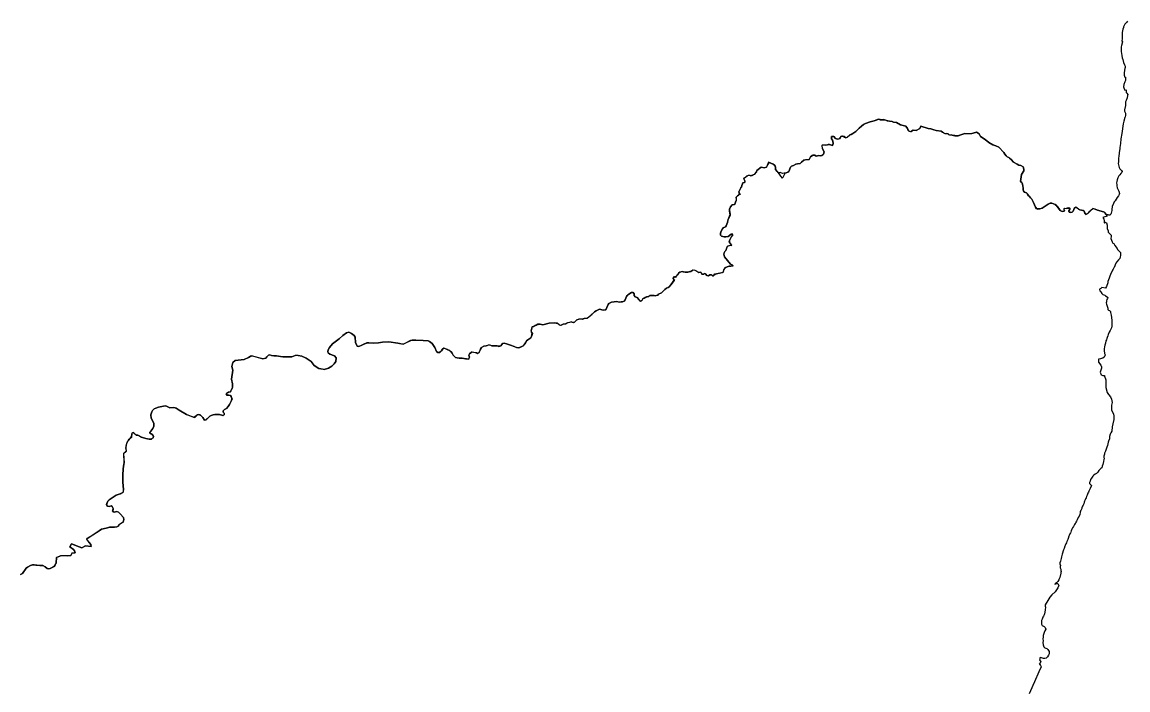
# Model space of a CAD drawing. Extents: x -74 to -34.8, y -33.8 to 5.3.
# Drawn here: x -36.813 to -34.794, y -8.418 to -7.198 of the extents above; entities that cross this region are included whole.
import ezdxf

# ---------------------------------------------------------------- set-up
doc = ezdxf.new("R2010")
doc.units = 0
doc.header["$LTSCALE"] = 2
doc.layers.add('UFEBRASIL', color=7, linetype='Continuous')

msp = doc.modelspace()

# ---------------------------------------------------------------- linework, layer by layer
at = {"layer": 'UFEBRASIL'}
for points in [[(-34.7948, -7.1958), (-34.796, -7.1976), (-34.7977, -7.1994), (-34.7993, -7.2016), (-34.8018, -7.2064), (-34.8021, -7.2072), (-34.803, -7.2106), (-34.8037, -7.2135), (-34.8041, -7.2166), (-34.8044, -7.2281), (-34.8047, -7.2318), (-34.8039, -7.2338), (-34.8056, -7.2401), (-34.8062, -7.243), (-34.8061, -7.2461), (-34.8063, -7.2487), (-34.8059, -7.2514), (-34.8055, -7.2548), (-34.8048, -7.2587), (-34.8044, -7.2627), (-34.8034, -7.2658), (-34.802, -7.2711), (-34.8003, -7.2758), (-34.799, -7.278), (-34.7991, -7.281), (-34.7993, -7.2818), (-34.8, -7.2857), (-34.8008, -7.2905), (-34.8009, -7.2913), (-34.8008, -7.2946), (-34.7994, -7.2983), (-34.7984, -7.2983), (-34.798, -7.3025), (-34.7983, -7.3041), (-34.7997, -7.3064), (-34.8015, -7.3118), (-34.8018, -7.3158), (-34.8009, -7.3195), (-34.7998, -7.322), (-34.7976, -7.3214), (-34.797, -7.322), (-34.7972, -7.3261), (-34.7957, -7.3277), (-34.7939, -7.3296), (-34.7946, -7.3314), (-34.7955, -7.3359), (-34.7971, -7.3409), (-34.7982, -7.3435), (-34.7985, -7.3502), (-34.8, -7.3577), (-34.8001, -7.36), (-34.7983, -7.364), (-34.7981, -7.3683), (-34.7992, -7.3707), (-34.7997, -7.3718), (-34.8014, -7.3787), (-34.8023, -7.3835), (-34.8048, -7.4009), (-34.8067, -7.4109), (-34.8073, -7.4195), (-34.8079, -7.4229), (-34.8084, -7.4265), (-34.8087, -7.4286), (-34.8095, -7.433), (-34.81, -7.4361), (-34.8101, -7.4383), (-34.8104, -7.4414), (-34.811, -7.4476), (-34.8113, -7.4531), (-34.8114, -7.4557), (-34.8111, -7.4581), (-34.8106, -7.4606), (-34.8097, -7.4633), (-34.8086, -7.4654), (-34.8076, -7.4668), (-34.8058, -7.4688), (-34.8042, -7.4707), (-34.8049, -7.4724), (-34.807, -7.4745), (-34.8086, -7.4764), (-34.8104, -7.4787), (-34.8117, -7.4808), (-34.8123, -7.4819), (-34.8138, -7.4859), (-34.8143, -7.4886), (-34.8145, -7.4914), (-34.8144, -7.4947), (-34.8141, -7.4965), (-34.8132, -7.5001), (-34.8123, -7.5028), (-34.8111, -7.5054), (-34.8107, -7.5063), (-34.8093, -7.5105), (-34.8097, -7.5125), (-34.8112, -7.5151), (-34.8132, -7.5179), (-34.8155, -7.5213), (-34.8174, -7.5241), (-34.8188, -7.5262), (-34.8203, -7.5292), (-34.8224, -7.5348), (-34.8233, -7.5399), (-34.8234, -7.542), (-34.8239, -7.5445), (-34.8246, -7.5467), (-34.8253, -7.5485), (-34.827, -7.5503), (-34.8287, -7.5501), (-34.83, -7.5498), (-34.8339, -7.5486), (-34.8341, -7.5483), (-34.8359, -7.5457), (-34.8386, -7.5443), (-34.8493, -7.5415), (-34.8538, -7.5396), (-34.858, -7.538), (-34.866, -7.546), (-34.8674, -7.548), (-34.8718, -7.5487), (-34.8736, -7.5432), (-34.8757, -7.5419), (-34.8815, -7.5407), (-34.8842, -7.5395), (-34.8887, -7.5359), (-34.8914, -7.5372), (-34.8941, -7.5433), (-34.8955, -7.5451), (-34.898, -7.5453), (-34.902, -7.5436), (-34.9019, -7.5423), (-34.8995, -7.5387), (-34.9015, -7.5371), (-34.9046, -7.5378), (-34.9066, -7.538), (-34.9109, -7.5386), (-34.9108, -7.5395), (-34.9099, -7.5426), (-34.9111, -7.5435), (-34.914, -7.5438), (-34.9173, -7.5418), (-34.9244, -7.5326), (-34.9269, -7.531), (-34.9327, -7.5285), (-34.9357, -7.5286), (-34.9395, -7.53), (-34.9506, -7.5376), (-34.9547, -7.539), (-34.9608, -7.5388), (-34.9628, -7.5356), (-34.966, -7.5273), (-34.9694, -7.5211), (-34.972, -7.5185), (-34.9735, -7.516), (-34.9767, -7.512), (-34.9791, -7.5097), (-34.9842, -7.5079), (-34.9853, -7.5039), (-34.9851, -7.5), (-34.9862, -7.4934), (-34.9875, -7.4909), (-34.9902, -7.4889), (-34.9883, -7.4762), (-34.9842, -7.4693), (-34.9838, -7.4668), (-34.9854, -7.462), (-34.9891, -7.4598), (-34.9928, -7.4588), (-34.9961, -7.4573), (-35.0027, -7.4535), (-35.0068, -7.4486), (-35.0098, -7.4462), (-35.0116, -7.4452), (-35.0146, -7.4435), (-35.0161, -7.4419), (-35.0184, -7.4391), (-35.0203, -7.4359), (-35.0296, -7.4258), (-35.0348, -7.4234), (-35.0405, -7.4218), (-35.0481, -7.4178), (-35.0545, -7.4123), (-35.063, -7.4067), (-35.0655, -7.402), (-35.0705, -7.3988), (-35.0764, -7.4007), (-35.079, -7.4012), (-35.0839, -7.4015), (-35.0916, -7.4014), (-35.1026, -7.4048), (-35.1058, -7.4054), (-35.108, -7.4055), (-35.1102, -7.405), (-35.1121, -7.4047), (-35.1149, -7.404), (-35.1163, -7.4037), (-35.1196, -7.404), (-35.1223, -7.402), (-35.1252, -7.4011), (-35.1276, -7.4017), (-35.1298, -7.4004), (-35.1327, -7.3987), (-35.1349, -7.3968), (-35.1442, -7.3959), (-35.1484, -7.3945), (-35.1538, -7.3925), (-35.1585, -7.392), (-35.1721, -7.388), (-35.1739, -7.3922), (-35.1808, -7.3959), (-35.1859, -7.395), (-35.1862, -7.395), (-35.1907, -7.3979), (-35.1952, -7.3956), (-35.1964, -7.392), (-35.1996, -7.3877), (-35.2093, -7.3855), (-35.2167, -7.3809), (-35.222, -7.3802), (-35.2246, -7.3793), (-35.2293, -7.3784), (-35.2347, -7.3774), (-35.2386, -7.3761), (-35.2402, -7.3754), (-35.2422, -7.3761), (-35.2465, -7.3755), (-35.2491, -7.3749), (-35.2573, -7.3782), (-35.2644, -7.3799), (-35.2729, -7.3831), (-35.2766, -7.3849), (-35.2802, -7.3877), (-35.2847, -7.3913), (-35.2908, -7.3976), (-35.2959, -7.4014), (-35.2991, -7.4032), (-35.3019, -7.4038), (-35.307, -7.4083), (-35.309, -7.409), (-35.3122, -7.4067), (-35.3151, -7.4057), (-35.3162, -7.4057), (-35.3178, -7.4069), (-35.321, -7.4109), (-35.3241, -7.4113), (-35.3275, -7.4101), (-35.3308, -7.4066), (-35.335, -7.4068), (-35.335, -7.4109), (-35.333, -7.4133), (-35.3329, -7.4153), (-35.3319, -7.4191), (-35.3335, -7.4228), (-35.3386, -7.4213), (-35.341, -7.4214), (-35.3438, -7.4225), (-35.3482, -7.4223), (-35.3524, -7.4224), (-35.3526, -7.4242), (-35.3515, -7.4291), (-35.3486, -7.4349), (-35.3497, -7.4388), (-35.3511, -7.4403), (-35.353, -7.4413), (-35.3554, -7.4417), (-35.3582, -7.4415), (-35.3629, -7.4428), (-35.3657, -7.4409), (-35.369, -7.4408), (-35.3705, -7.4416), (-35.3733, -7.4436), (-35.376, -7.4489), (-35.3826, -7.4491), (-35.3855, -7.4496), (-35.39, -7.4532), (-35.3922, -7.456), (-35.3972, -7.4564), (-35.4, -7.4574), (-35.4042, -7.4598), (-35.4082, -7.4611), (-35.4098, -7.4628), (-35.4129, -7.4706), (-35.4157, -7.4722), (-35.421, -7.4735), (-35.4216, -7.4735), (-35.4247, -7.4744), (-35.4289, -7.4726), (-35.4298, -7.4731), (-35.4326, -7.4723), (-35.4344, -7.4708), (-35.4376, -7.4668), (-35.4371, -7.4626), (-35.4377, -7.4606), (-35.439, -7.459), (-35.4416, -7.457), (-35.4504, -7.4534), (-35.4538, -7.4626), (-35.4582, -7.4641), (-35.4635, -7.4624), (-35.4712, -7.4686), (-35.4721, -7.4714), (-35.4761, -7.4762), (-35.4809, -7.4781), (-35.4828, -7.4787), (-35.486, -7.4772), (-35.4869, -7.478), (-35.4904, -7.4793), (-35.492, -7.481), (-35.4949, -7.4839), (-35.4948, -7.4852), (-35.4932, -7.4875), (-35.4937, -7.4908), (-35.4969, -7.4912), (-35.4977, -7.4932), (-35.4988, -7.4962), (-35.4993, -7.4989), (-35.5005, -7.5004), (-35.5025, -7.5039), (-35.504, -7.508), (-35.5019, -7.5125), (-35.5048, -7.514), (-35.507, -7.5152), (-35.5092, -7.5175), (-35.509, -7.5234), (-35.5108, -7.5283), (-35.5124, -7.5315), (-35.5167, -7.5312), (-35.5197, -7.5354), (-35.5212, -7.5391), (-35.5214, -7.5412), (-35.5199, -7.5493), (-35.5199, -7.5504), (-35.5244, -7.5593), (-35.5253, -7.5638), (-35.5272, -7.57), (-35.5287, -7.5718), (-35.5329, -7.5736), (-35.5344, -7.5754), (-35.5373, -7.5807), (-35.5379, -7.5842), (-35.5378, -7.5866), (-35.5359, -7.5886), (-35.531, -7.59), (-35.5279, -7.5902), (-35.5239, -7.5891), (-35.5181, -7.5849), (-35.5152, -7.586), (-35.518, -7.5899), (-35.5212, -7.5964), (-35.5215, -7.6005), (-35.5176, -7.6052), (-35.5181, -7.6064), (-35.5214, -7.606), (-35.5258, -7.6076), (-35.5283, -7.6147), (-35.5299, -7.6166), (-35.5312, -7.6193), (-35.5317, -7.6217), (-35.5304, -7.6262), (-35.5196, -7.64), (-35.5151, -7.6422), (-35.5156, -7.6441), (-35.5198, -7.6434), (-35.5221, -7.6435), (-35.5259, -7.6446), (-35.5297, -7.6465), (-35.5315, -7.6495), (-35.5328, -7.6548), (-35.5346, -7.6555), (-35.5477, -7.6585), (-35.5503, -7.6612), (-35.5523, -7.6613), (-35.5551, -7.6593), (-35.5575, -7.6596), (-35.5596, -7.6613), (-35.5627, -7.6604), (-35.5649, -7.6578), (-35.5665, -7.6571), (-35.5687, -7.6581), (-35.5719, -7.658), (-35.5725, -7.6572), (-35.5734, -7.6547), (-35.5772, -7.6549), (-35.5842, -7.6512), (-35.5885, -7.6507), (-35.5907, -7.6524), (-35.5935, -7.6536), (-35.5975, -7.6543), (-35.6024, -7.6544), (-35.6079, -7.6534), (-35.6097, -7.6538), (-35.6119, -7.6545), (-35.6146, -7.6563), (-35.616, -7.6594), (-35.6195, -7.6625), (-35.6196, -7.664), (-35.6224, -7.6635), (-35.624, -7.6671), (-35.622, -7.6686), (-35.6221, -7.6695), (-35.6261, -7.6746), (-35.6315, -7.6812), (-35.6335, -7.6827), (-35.6364, -7.6839), (-35.6394, -7.6863), (-35.6453, -7.6924), (-35.6511, -7.6946), (-35.6522, -7.6964), (-35.6568, -7.6977), (-35.659, -7.6972), (-35.6623, -7.6971), (-35.6642, -7.6974), (-35.6663, -7.6972), (-35.6682, -7.6984), (-35.6705, -7.6994), (-35.673, -7.6998), (-35.6751, -7.7007), (-35.6771, -7.7018), (-35.6805, -7.7041), (-35.6812, -7.7062), (-35.6819, -7.7069), (-35.6841, -7.7078), (-35.6865, -7.7049), (-35.6899, -7.7007), (-35.6937, -7.6998), (-35.6954, -7.697), (-35.6954, -7.694), (-35.6972, -7.6919), (-35.7001, -7.6919), (-35.7068, -7.6958), (-35.7082, -7.6973), (-35.7094, -7.699), (-35.7116, -7.7052), (-35.7136, -7.7074), (-35.7169, -7.7086), (-35.7192, -7.7087), (-35.7214, -7.7095), (-35.7282, -7.708), (-35.7322, -7.7085), (-35.7365, -7.7096), (-35.7414, -7.7119), (-35.7431, -7.7138), (-35.7473, -7.7232), (-35.7482, -7.7233), (-35.7518, -7.7237), (-35.759, -7.7224), (-35.7649, -7.7249), (-35.7676, -7.7267), (-35.7744, -7.7329), (-35.7753, -7.7342), (-35.7806, -7.7384), (-35.7866, -7.739), (-35.791, -7.7404), (-35.7919, -7.7404), (-35.7964, -7.7405), (-35.7975, -7.7408), (-35.8003, -7.7418), (-35.8042, -7.7457), (-35.8069, -7.7467), (-35.8081, -7.7467), (-35.8106, -7.7453), (-35.8137, -7.7464), (-35.8173, -7.7469), (-35.8205, -7.7489), (-35.8253, -7.7496), (-35.8298, -7.7517), (-35.8324, -7.7507), (-35.8358, -7.7476), (-35.8417, -7.747), (-35.8507, -7.7475), (-35.8623, -7.751), (-35.8672, -7.7498), (-35.8711, -7.7494), (-35.8721, -7.7495), (-35.8762, -7.7519), (-35.8781, -7.7529), (-35.8798, -7.7542), (-35.8818, -7.7544), (-35.882, -7.7564), (-35.8834, -7.7618), (-35.8831, -7.7641), (-35.881, -7.7663), (-35.8829, -7.772), (-35.8838, -7.7748), (-35.8895, -7.7779), (-35.8917, -7.78), (-35.8955, -7.7852), (-35.8982, -7.7889), (-35.906, -7.7925), (-35.9094, -7.7925), (-35.9148, -7.7901), (-35.9215, -7.788), (-35.9266, -7.7859), (-35.9285, -7.7852), (-35.9329, -7.7844), (-35.9356, -7.7851), (-35.9372, -7.7865), (-35.9387, -7.7889), (-35.9434, -7.79), (-35.9454, -7.7893), (-35.9528, -7.7892), (-35.955, -7.7894), (-35.9606, -7.7876), (-35.9614, -7.788), (-35.9658, -7.7891), (-35.97, -7.7895), (-35.974, -7.792), (-35.9759, -7.7952), (-35.9793, -7.802), (-35.9814, -7.8032), (-35.9832, -7.8022), (-35.9927, -7.8005), (-35.9962, -7.8039), (-35.9971, -7.806), (-35.9962, -7.8099), (-35.9982, -7.8138), (-36.0092, -7.8118), (-36.015, -7.8118), (-36.0187, -7.8113), (-36.0216, -7.8102), (-36.0259, -7.8062), (-36.0276, -7.8025), (-36.0301, -7.7995), (-36.0354, -7.7962), (-36.0362, -7.796), (-36.0432, -7.7937), (-36.0454, -7.7951), (-36.0473, -7.7984), (-36.0509, -7.8012), (-36.0539, -7.8014), (-36.0562, -7.7992), (-36.0594, -7.7923), (-36.0641, -7.7851), (-36.069, -7.781), (-36.0718, -7.7802), (-36.0809, -7.7791), (-36.0943, -7.7785), (-36.1007, -7.7787), (-36.1041, -7.7796), (-36.1151, -7.7852), (-36.1185, -7.7858), (-36.1268, -7.7842), (-36.1434, -7.7816), (-36.1551, -7.7825), (-36.1624, -7.7837), (-36.1722, -7.7841), (-36.1799, -7.7837), (-36.1835, -7.7839), (-36.1891, -7.786), (-36.1925, -7.7881), (-36.1979, -7.7904), (-36.201, -7.7899), (-36.2043, -7.783), (-36.2047, -7.7736), (-36.2065, -7.7704), (-36.2113, -7.7668), (-36.2166, -7.7641), (-36.2205, -7.7656), (-36.2272, -7.77), (-36.2339, -7.7764), (-36.2463, -7.7853), (-36.252, -7.7921), (-36.2542, -7.7964), (-36.2547, -7.7997), (-36.2543, -7.8017), (-36.2512, -7.8046), (-36.2423, -7.8073), (-36.2395, -7.8112), (-36.24, -7.8177), (-36.2434, -7.8222), (-36.2475, -7.8261), (-36.2533, -7.83), (-36.2553, -7.8305), (-36.2613, -7.8321), (-36.2678, -7.8311), (-36.2711, -7.8306), (-36.2794, -7.8251), (-36.2852, -7.8179), (-36.2944, -7.8119), (-36.302, -7.8083), (-36.3091, -7.8067), (-36.3142, -7.8067), (-36.3207, -7.8092), (-36.3303, -7.8095), (-36.3369, -7.8094), (-36.3409, -7.8088), (-36.3485, -7.8075), (-36.3531, -7.8076), (-36.3575, -7.8069), (-36.3607, -7.8057), (-36.3632, -7.8061), (-36.3664, -7.8091), (-36.3682, -7.8116), (-36.3735, -7.8126), (-36.3945, -7.8076), (-36.3964, -7.8087), (-36.3994, -7.8104), (-36.4074, -7.8141), (-36.424, -7.8158), (-36.428, -7.8196), (-36.43, -7.8271), (-36.4283, -7.8334), (-36.4309, -7.8498), (-36.4289, -7.8585), (-36.4287, -7.8644), (-36.4301, -7.8675), (-36.4308, -7.8685), (-36.4327, -7.8731), (-36.436, -7.8741), (-36.4399, -7.8762), (-36.4395, -7.8791), (-36.4353, -7.8793), (-36.4327, -7.88), (-36.4311, -7.8817), (-36.4297, -7.8866), (-36.4304, -7.889), (-36.4344, -7.8963), (-36.4369, -7.9003), (-36.4397, -7.9034), (-36.4435, -7.9056), (-36.4458, -7.9082), (-36.4456, -7.9106), (-36.444, -7.9122), (-36.4441, -7.9153), (-36.4463, -7.9164), (-36.4527, -7.9149), (-36.4613, -7.9147), (-36.4641, -7.9154), (-36.4677, -7.9165), (-36.4704, -7.9178), (-36.4781, -7.9248), (-36.4801, -7.9248), (-36.4829, -7.9203), (-36.4881, -7.9154), (-36.4901, -7.9148), (-36.4925, -7.9152), (-36.4994, -7.9203), (-36.5129, -7.9149), (-36.5262, -7.9068), (-36.5315, -7.9028), (-36.5336, -7.9022), (-36.5365, -7.9016), (-36.543, -7.9023), (-36.5495, -7.8992), (-36.552, -7.8987), (-36.5639, -7.901), (-36.5717, -7.9045), (-36.5748, -7.9075), (-36.576, -7.9095), (-36.5782, -7.9152), (-36.5776, -7.9213), (-36.5725, -7.9306), (-36.5726, -7.936), (-36.5744, -7.9401), (-36.5779, -7.9448), (-36.58, -7.9486), (-36.5794, -7.9495), (-36.5742, -7.9517), (-36.5729, -7.9541), (-36.5735, -7.9574), (-36.5768, -7.9596), (-36.5811, -7.9598), (-36.5869, -7.9587), (-36.5931, -7.9567), (-36.5951, -7.9559), (-36.6015, -7.9525), (-36.6045, -7.9524), (-36.6109, -7.9474), (-36.6125, -7.9494), (-36.6135, -7.9565), (-36.6185, -7.961), (-36.6194, -7.9615), (-36.6214, -7.966), (-36.6227, -7.9695), (-36.6233, -7.9761), (-36.6232, -7.9821), (-36.6279, -7.9864), (-36.6265, -8.0027), (-36.6272, -8.0054), (-36.6282, -8.0141), (-36.6293, -8.0254), (-36.6293, -8.0282), (-36.6291, -8.0384), (-36.6278, -8.0515), (-36.6288, -8.0571), (-36.6342, -8.0593), (-36.6412, -8.0622), (-36.6466, -8.0655), (-36.6538, -8.0704), (-36.6565, -8.0731), (-36.6578, -8.0761), (-36.6587, -8.0798), (-36.6573, -8.0821), (-36.6536, -8.0826), (-36.6504, -8.0813), (-36.6486, -8.0827), (-36.647, -8.0861), (-36.6472, -8.0925), (-36.645, -8.0928), (-36.6403, -8.0921), (-36.637, -8.0932), (-36.6338, -8.0961), (-36.6279, -8.1029), (-36.6273, -8.1066), (-36.6286, -8.1111), (-36.6352, -8.1156), (-36.6364, -8.1169), (-36.6375, -8.1186), (-36.6403, -8.1199), (-36.6442, -8.1203), (-36.6537, -8.1207), (-36.6572, -8.122), (-36.6652, -8.1233), (-36.6678, -8.1243), (-36.6725, -8.1275), (-36.6945, -8.1422), (-36.6945, -8.1439), (-36.6903, -8.1487), (-36.6874, -8.1523), (-36.687, -8.1557), (-36.697, -8.1547), (-36.7037, -8.158), (-36.7087, -8.1563), (-36.7228, -8.151), (-36.7258, -8.1564), (-36.7189, -8.1616), (-36.7174, -8.1636), (-36.7158, -8.1673), (-36.7224, -8.1683), (-36.724, -8.1725), (-36.7307, -8.1728), (-36.7426, -8.173), (-36.7442, -8.1736), (-36.7501, -8.1757), (-36.7509, -8.1857), (-36.7549, -8.1924), (-36.7616, -8.1963), (-36.7649, -8.1968), (-36.7673, -8.196), (-36.7708, -8.1927), (-36.7754, -8.1907), (-36.7808, -8.1903), (-36.7909, -8.1896), (-36.7943, -8.1895), (-36.7974, -8.1905), (-36.8034, -8.1935), (-36.8058, -8.1954), (-36.8125, -8.2053), (-36.816, -8.2068)], [(-36.816, -8.2068), (-36.8125, -8.2053), (-36.8058, -8.1954), (-36.8034, -8.1935), (-36.7974, -8.1905), (-36.7932, -8.1895), (-36.7909, -8.1896), (-36.7878, -8.1898), (-36.7808, -8.1903), (-36.7754, -8.1907), (-36.7708, -8.1927), (-36.7673, -8.196), (-36.7649, -8.1968), (-36.7616, -8.1963), (-36.7535, -8.1915), (-36.7509, -8.1857), (-36.7501, -8.1757), (-36.7426, -8.173), (-36.7409, -8.1724), (-36.7307, -8.1728), (-36.724, -8.1725), (-36.7213, -8.1681), (-36.7158, -8.1673), (-36.7174, -8.1636), (-36.7189, -8.1616), (-36.7258, -8.1564), (-36.7228, -8.151), (-36.7087, -8.1563), (-36.7037, -8.158), (-36.697, -8.1547), (-36.687, -8.1557), (-36.6874, -8.1519), (-36.6903, -8.1487), (-36.6945, -8.1422), (-36.6939, -8.1408), (-36.689, -8.1378), (-36.672, -8.1273), (-36.6678, -8.1243), (-36.6652, -8.1233), (-36.6572, -8.122), (-36.6537, -8.1207), (-36.6442, -8.1203), (-36.6399, -8.1196), (-36.6375, -8.1186), (-36.6352, -8.1156), (-36.6341, -8.1147), (-36.6286, -8.1111), (-36.6273, -8.1066), (-36.6279, -8.1029), (-36.6338, -8.0961), (-36.637, -8.0932), (-36.6403, -8.0921), (-36.645, -8.0928), (-36.6477, -8.0913), (-36.647, -8.0861), (-36.6486, -8.0827), (-36.6504, -8.0813), (-36.6536, -8.0826), (-36.6573, -8.0821), (-36.6586, -8.0789), (-36.6576, -8.0756), (-36.6565, -8.0731), (-36.6538, -8.0704), (-36.6466, -8.0655), (-36.6412, -8.0622), (-36.6342, -8.0593), (-36.6279, -8.0557), (-36.6278, -8.0515), (-36.6291, -8.0384), (-36.6293, -8.0282), (-36.6293, -8.0254), (-36.6282, -8.0141), (-36.6272, -8.0054), (-36.6265, -8.0027), (-36.6274, -7.9859), (-36.6225, -7.9804), (-36.6233, -7.9761), (-36.6225, -7.9692), (-36.6214, -7.966), (-36.618, -7.9609), (-36.6174, -7.9607), (-36.613, -7.9548), (-36.6119, -7.9479), (-36.6097, -7.9477), (-36.6045, -7.9524), (-36.5996, -7.9529), (-36.5951, -7.9559), (-36.5931, -7.9567), (-36.5869, -7.9587), (-36.5811, -7.9598), (-36.5768, -7.9596), (-36.5732, -7.956), (-36.5729, -7.9541), (-36.5758, -7.9507), (-36.58, -7.9486), (-36.58, -7.9467), (-36.5779, -7.9448), (-36.5744, -7.9401), (-36.5726, -7.936), (-36.5725, -7.9306), (-36.5776, -7.9213), (-36.5782, -7.9152), (-36.576, -7.9095), (-36.5748, -7.9075), (-36.5717, -7.9045), (-36.5687, -7.9032), (-36.5639, -7.901), (-36.552, -7.8987), (-36.5495, -7.8992), (-36.543, -7.9023), (-36.5365, -7.9016), (-36.5336, -7.9022), (-36.5315, -7.9028), (-36.5262, -7.9068), (-36.5129, -7.9149), (-36.4978, -7.9199), (-36.4925, -7.9152), (-36.4901, -7.9148), (-36.4867, -7.9164), (-36.4829, -7.9203), (-36.4801, -7.9248), (-36.4766, -7.9242), (-36.4704, -7.9178), (-36.4677, -7.9165), (-36.4641, -7.9154), (-36.4613, -7.9147), (-36.4527, -7.9149), (-36.4463, -7.9164), (-36.4437, -7.9143), (-36.444, -7.9122), (-36.4456, -7.9106), (-36.4458, -7.9082), (-36.4435, -7.9056), (-36.4397, -7.9034), (-36.4369, -7.9003), (-36.4344, -7.8963), (-36.4304, -7.889), (-36.4299, -7.8851), (-36.4311, -7.8817), (-36.4327, -7.88), (-36.4353, -7.8793), (-36.4404, -7.8783), (-36.4399, -7.8762), (-36.4353, -7.8739), (-36.4327, -7.8731), (-36.4301, -7.8675), (-36.4291, -7.867), (-36.4287, -7.8644), (-36.4289, -7.8585), (-36.4309, -7.8498), (-36.4283, -7.8334), (-36.43, -7.8271), (-36.428, -7.8196), (-36.424, -7.8158), (-36.4074, -7.8141), (-36.3994, -7.8104), (-36.3964, -7.8087), (-36.3926, -7.8076), (-36.3735, -7.8126), (-36.3682, -7.8116), (-36.3664, -7.8091), (-36.3632, -7.8061), (-36.3607, -7.8057), (-36.3575, -7.8069), (-36.3531, -7.8076), (-36.3485, -7.8075), (-36.3409, -7.8088), (-36.3369, -7.8094), (-36.3289, -7.8095), (-36.3207, -7.8092), (-36.3134, -7.8064), (-36.3091, -7.8067), (-36.302, -7.8083), (-36.2944, -7.8119), (-36.2852, -7.8179), (-36.2794, -7.8251), (-36.2711, -7.8306), (-36.2678, -7.8311), (-36.2635, -7.8317), (-36.2613, -7.8321), (-36.2553, -7.8305), (-36.2533, -7.83), (-36.2475, -7.8261), (-36.2434, -7.8222), (-36.24, -7.8177), (-36.2395, -7.8112), (-36.2423, -7.8073), (-36.2512, -7.8046), (-36.2543, -7.8017), (-36.2547, -7.7997), (-36.2542, -7.7964), (-36.252, -7.7921), (-36.2463, -7.7853), (-36.2339, -7.7764), (-36.2272, -7.77), (-36.2205, -7.7656), (-36.2166, -7.7641), (-36.2113, -7.7668), (-36.2065, -7.7704), (-36.2047, -7.7736), (-36.2043, -7.783), (-36.201, -7.7899), (-36.1979, -7.7904), (-36.1925, -7.7881), (-36.1891, -7.786), (-36.1823, -7.7838), (-36.178, -7.7836), (-36.1722, -7.7841), (-36.1624, -7.7837), (-36.1551, -7.7825), (-36.1434, -7.7816), (-36.1268, -7.7842), (-36.1173, -7.7858), (-36.1135, -7.7841), (-36.1034, -7.7794), (-36.1007, -7.7787), (-36.0941, -7.7785), (-36.0809, -7.7791), (-36.0718, -7.7802), (-36.069, -7.781), (-36.0641, -7.7851), (-36.0594, -7.7923), (-36.0562, -7.7992), (-36.0539, -7.8014), (-36.0505, -7.8011), (-36.0473, -7.7984), (-36.0454, -7.7951), (-36.042, -7.7937), (-36.0354, -7.7962), (-36.0336, -7.7966), (-36.0301, -7.7995), (-36.0276, -7.8025), (-36.0259, -7.8062), (-36.0216, -7.8102), (-36.0187, -7.8113), (-36.015, -7.8118), (-36.0092, -7.8118), (-36.0033, -7.8128), (-35.9972, -7.8134), (-35.9962, -7.8099), (-35.9971, -7.806), (-35.9962, -7.8039), (-35.991, -7.7999), (-35.9832, -7.8022), (-35.9814, -7.8032), (-35.9781, -7.8004), (-35.9759, -7.7952), (-35.974, -7.792), (-35.97, -7.7895), (-35.9658, -7.7891), (-35.9606, -7.7876), (-35.959, -7.7873), (-35.955, -7.7894), (-35.9516, -7.7893), (-35.9454, -7.7893), (-35.9424, -7.7902), (-35.9387, -7.7889), (-35.9372, -7.7865), (-35.9356, -7.7851), (-35.9329, -7.7844), (-35.9285, -7.7852), (-35.9215, -7.788), (-35.9148, -7.7901), (-35.9075, -7.7927), (-35.9044, -7.7922), (-35.8982, -7.7889), (-35.894, -7.7848), (-35.8935, -7.7837), (-35.8917, -7.78), (-35.8895, -7.7779), (-35.8838, -7.7748), (-35.8829, -7.772), (-35.8816, -7.7661), (-35.8831, -7.7641), (-35.8834, -7.7618), (-35.8818, -7.7544), (-35.8793, -7.7538), (-35.8776, -7.7527), (-35.8754, -7.7518), (-35.8745, -7.7511), (-35.8711, -7.7494), (-35.8695, -7.7503), (-35.8672, -7.7498), (-35.8623, -7.751), (-35.8507, -7.7475), (-35.8417, -7.747), (-35.8346, -7.7483), (-35.8324, -7.7507), (-35.8285, -7.7516), (-35.8253, -7.7496), (-35.8203, -7.7488), (-35.8159, -7.7467), (-35.8128, -7.7457), (-35.8106, -7.7453), (-35.8069, -7.7467), (-35.8061, -7.7467), (-35.8042, -7.7457), (-35.8003, -7.7418), (-35.7964, -7.7405), (-35.7948, -7.7399), (-35.7899, -7.7404), (-35.7892, -7.7404), (-35.7866, -7.739), (-35.7806, -7.7384), (-35.7744, -7.7329), (-35.7729, -7.7321), (-35.7676, -7.7267), (-35.7649, -7.7249), (-35.759, -7.7224), (-35.7518, -7.7237), (-35.7473, -7.7232), (-35.7465, -7.7214), (-35.7454, -7.719), (-35.7431, -7.7138), (-35.7414, -7.7119), (-35.7365, -7.7096), (-35.7322, -7.7085), (-35.7282, -7.708), (-35.7214, -7.7095), (-35.7192, -7.7087), (-35.7169, -7.7086), (-35.7136, -7.7074), (-35.7116, -7.7052), (-35.7094, -7.699), (-35.7082, -7.6973), (-35.7068, -7.6958), (-35.7001, -7.6919), (-35.6972, -7.6919), (-35.6954, -7.694), (-35.6954, -7.697), (-35.6937, -7.6998), (-35.6899, -7.7007), (-35.6854, -7.7062), (-35.6841, -7.7078), (-35.6811, -7.7055), (-35.6798, -7.7035), (-35.6794, -7.703), (-35.6771, -7.7018), (-35.6739, -7.7002), (-35.6716, -7.6996), (-35.6687, -7.6989), (-35.667, -7.6974), (-35.6647, -7.6974), (-35.6623, -7.6971), (-35.6603, -7.697), (-35.6568, -7.6977), (-35.6551, -7.697), (-35.6522, -7.6964), (-35.6511, -7.6946), (-35.6453, -7.6924), (-35.6394, -7.6863), (-35.6364, -7.6839), (-35.6335, -7.6827), (-35.6315, -7.6812), (-35.6284, -7.6774), (-35.6252, -7.6732), (-35.6224, -7.6684), (-35.6241, -7.6663), (-35.6248, -7.6659), (-35.6218, -7.6627), (-35.6195, -7.6625), (-35.618, -7.6617), (-35.6158, -7.6589), (-35.6146, -7.6563), (-35.6119, -7.6545), (-35.6079, -7.6534), (-35.6062, -7.6537), (-35.6024, -7.6544), (-35.5975, -7.6543), (-35.592, -7.6533), (-35.5893, -7.6515), (-35.5866, -7.6503), (-35.5827, -7.6513), (-35.5772, -7.6549), (-35.5734, -7.6547), (-35.5719, -7.658), (-35.5684, -7.658), (-35.5671, -7.657), (-35.5645, -7.6582), (-35.5627, -7.6604), (-35.5618, -7.6609), (-35.5596, -7.6613), (-35.5575, -7.6596), (-35.5537, -7.6603), (-35.5523, -7.6613), (-35.5503, -7.6612), (-35.5479, -7.6573), (-35.5328, -7.6548), (-35.5321, -7.6539), (-35.5315, -7.6495), (-35.5281, -7.6457), (-35.5259, -7.6446), (-35.5221, -7.6435), (-35.5192, -7.6433), (-35.5151, -7.6422), (-35.5162, -7.6412), (-35.5196, -7.64), (-35.5304, -7.6262), (-35.5317, -7.6217), (-35.5312, -7.6193), (-35.5299, -7.6166), (-35.5283, -7.6147), (-35.5251, -7.6068), (-35.5214, -7.606), (-35.5176, -7.6052), (-35.5183, -7.604), (-35.5219, -7.5989), (-35.5212, -7.5964), (-35.5179, -7.5897), (-35.5152, -7.585), (-35.5181, -7.5849), (-35.5239, -7.5891), (-35.5279, -7.5902), (-35.531, -7.59), (-35.5359, -7.5886), (-35.5378, -7.5866), (-35.5378, -7.5835), (-35.5373, -7.5806), (-35.5344, -7.5754), (-35.5329, -7.5736), (-35.5287, -7.5718), (-35.5272, -7.57), (-35.5253, -7.5638), (-35.5238, -7.558), (-35.5199, -7.5493), (-35.5208, -7.5478), (-35.5214, -7.5412), (-35.5212, -7.5391), (-35.5197, -7.5354), (-35.5167, -7.5312), (-35.5114, -7.5301), (-35.5105, -7.5264), (-35.5088, -7.5221), (-35.5092, -7.5175), (-35.507, -7.5152), (-35.5048, -7.514), (-35.503, -7.5111), (-35.504, -7.508), (-35.5025, -7.5039), (-35.5005, -7.5004), (-35.4991, -7.4979), (-35.4988, -7.4962), (-35.4977, -7.4932), (-35.4969, -7.4912), (-35.4937, -7.4908), (-35.493, -7.49), (-35.4932, -7.4875), (-35.4949, -7.4839), (-35.4943, -7.4822), (-35.492, -7.481), (-35.489, -7.4782), (-35.486, -7.4772), (-35.4843, -7.4774), (-35.4828, -7.4787), (-35.4802, -7.4778), (-35.4756, -7.4756), (-35.4742, -7.474), (-35.4721, -7.4714), (-35.4712, -7.4686), (-35.4635, -7.4624), (-35.4582, -7.4641), (-35.4538, -7.4626), (-35.4487, -7.4539), (-35.4416, -7.457), (-35.439, -7.459), (-35.4377, -7.4606), (-35.4371, -7.4626), (-35.4376, -7.4668), (-35.4344, -7.4708), (-35.4297, -7.477), (-35.428, -7.4793), (-35.4254, -7.4827), (-35.4235, -7.4809), (-35.4217, -7.4773), (-35.4196, -7.4734), (-35.4146, -7.4719), (-35.4129, -7.4706), (-35.4098, -7.4628), (-35.4082, -7.4611), (-35.4042, -7.4598), (-35.4, -7.4574), (-35.3972, -7.4564), (-35.3922, -7.456), (-35.39, -7.4532), (-35.3855, -7.4496), (-35.3807, -7.4488), (-35.376, -7.4489), (-35.3733, -7.4436), (-35.369, -7.4408), (-35.3683, -7.4406), (-35.3655, -7.4409), (-35.3629, -7.4428), (-35.3582, -7.4415), (-35.3554, -7.4417), (-35.353, -7.4413), (-35.3511, -7.4403), (-35.3497, -7.4388), (-35.3486, -7.4349), (-35.3515, -7.4291), (-35.3524, -7.4224), (-35.3512, -7.4219), (-35.3463, -7.4227), (-35.3426, -7.422), (-35.341, -7.4214), (-35.3386, -7.4213), (-35.3335, -7.4228), (-35.3319, -7.4191), (-35.3329, -7.4153), (-35.333, -7.4133), (-35.335, -7.4109), (-35.335, -7.4068), (-35.3308, -7.4066), (-35.3275, -7.4101), (-35.3241, -7.4113), (-35.3193, -7.4101), (-35.3178, -7.4069), (-35.3151, -7.4057), (-35.314, -7.4058), (-35.3111, -7.4081), (-35.309, -7.409), (-35.3065, -7.4079), (-35.3019, -7.4038), (-35.2991, -7.4032), (-35.2959, -7.4014), (-35.2908, -7.3976), (-35.2847, -7.3913), (-35.2802, -7.3877), (-35.2766, -7.3849), (-35.2729, -7.3831), (-35.2644, -7.3799), (-35.2573, -7.3782), (-35.2486, -7.3748), (-35.2462, -7.3759), (-35.2444, -7.376), (-35.2422, -7.3761), (-35.2386, -7.3761), (-35.2361, -7.377), (-35.2334, -7.3779), (-35.229, -7.3784), (-35.2246, -7.3793), (-35.222, -7.3802), (-35.2167, -7.3809), (-35.2093, -7.3855), (-35.1996, -7.3877), (-35.1964, -7.392), (-35.194, -7.3968), (-35.1897, -7.3973), (-35.1859, -7.395), (-35.1842, -7.3949), (-35.1808, -7.3959), (-35.1739, -7.3922), (-35.1721, -7.388), (-35.1585, -7.392), (-35.1537, -7.3927), (-35.1484, -7.3945), (-35.144, -7.3959), (-35.1349, -7.3968), (-35.1327, -7.3987), (-35.1283, -7.4013), (-35.1259, -7.4013), (-35.1233, -7.4014), (-35.1215, -7.4027), (-35.1182, -7.4035), (-35.1145, -7.4041), (-35.1121, -7.4047), (-35.1097, -7.4052), (-35.108, -7.4055), (-35.1052, -7.4053), (-35.1041, -7.4052), (-35.1021, -7.4047), (-35.1005, -7.4041), (-35.0916, -7.4014), (-35.082, -7.4013), (-35.079, -7.4012), (-35.0764, -7.4007), (-35.0703, -7.3989), (-35.0655, -7.402), (-35.063, -7.4067), (-35.0545, -7.4123), (-35.0481, -7.4178), (-35.0405, -7.4218), (-35.0348, -7.4234), (-35.0296, -7.4258), (-35.0203, -7.4359), (-35.0184, -7.4391), (-35.0161, -7.4419), (-35.0146, -7.4435), (-35.0116, -7.4452), (-35.0098, -7.4462), (-35.0068, -7.4486), (-35.0027, -7.4535), (-34.9961, -7.4573), (-34.9928, -7.4588), (-34.9891, -7.4598), (-34.9854, -7.462), (-34.9844, -7.4635), (-34.9838, -7.4668), (-34.9842, -7.4693), (-34.9883, -7.4762), (-34.9902, -7.4889), (-34.9875, -7.4909), (-34.9862, -7.4934), (-34.9852, -7.5009), (-34.9853, -7.5039), (-34.9836, -7.5084), (-34.9791, -7.5097), (-34.9764, -7.5136), (-34.9735, -7.516), (-34.972, -7.5185), (-34.9694, -7.5211), (-34.966, -7.5273), (-34.9628, -7.5356), (-34.9593, -7.5391), (-34.9547, -7.539), (-34.9506, -7.5376), (-34.9395, -7.53), (-34.9357, -7.5286), (-34.9327, -7.5285), (-34.9269, -7.531), (-34.923, -7.534), (-34.9173, -7.5418), (-34.9139, -7.5438), (-34.9099, -7.5426), (-34.91, -7.5414), (-34.9103, -7.538), (-34.9094, -7.5376), (-34.9065, -7.538), (-34.9046, -7.5378), (-34.8999, -7.5374), (-34.8997, -7.5395), (-34.902, -7.5436), (-34.901, -7.5448), (-34.898, -7.5453), (-34.8955, -7.5451), (-34.8941, -7.5433), (-34.8914, -7.5372), (-34.8872, -7.5364), (-34.8842, -7.5395), (-34.8815, -7.5407), (-34.8757, -7.5419), (-34.8736, -7.5432), (-34.8707, -7.5492), (-34.8663, -7.5468), (-34.8652, -7.5444), (-34.858, -7.538), (-34.8538, -7.5396), (-34.8493, -7.5415), (-34.8386, -7.5443), (-34.8359, -7.5457), (-34.8333, -7.5499), (-34.8316, -7.5519), (-34.8376, -7.5538), (-34.8396, -7.5548), (-34.8381, -7.5577), (-34.8375, -7.5598), (-34.8372, -7.5629), (-34.8368, -7.5648), (-34.8349, -7.5631), (-34.8327, -7.5644), (-34.832, -7.5687), (-34.8315, -7.5747), (-34.8301, -7.5787), (-34.8297, -7.5813), (-34.8245, -7.5869), (-34.8243, -7.5891), (-34.8251, -7.5929), (-34.8228, -7.5991), (-34.8212, -7.6014), (-34.8193, -7.6021), (-34.8178, -7.6055), (-34.8138, -7.6112), (-34.8129, -7.6133), (-34.8102, -7.6155), (-34.8076, -7.6186), (-34.8074, -7.6241), (-34.8083, -7.6267), (-34.8085, -7.6297), (-34.8108, -7.6319), (-34.8141, -7.6355), (-34.816, -7.638), (-34.819, -7.6457), (-34.8195, -7.6465), (-34.8209, -7.649), (-34.822, -7.6508), (-34.8255, -7.6588), (-34.8268, -7.6619), (-34.8281, -7.6657), (-34.8305, -7.6713), (-34.8307, -7.6736), (-34.8308, -7.6743), (-34.833, -7.6809), (-34.835, -7.6838), (-34.8413, -7.6827), (-34.8434, -7.6841), (-34.8457, -7.6857), (-34.8453, -7.6888), (-34.8434, -7.6906), (-34.8414, -7.6936), (-34.8397, -7.6951), (-34.8362, -7.6967), (-34.8346, -7.6975), (-34.832, -7.6993), (-34.8305, -7.701), (-34.831, -7.7024), (-34.8321, -7.7047), (-34.8328, -7.7066), (-34.8332, -7.7088), (-34.8333, -7.7106), (-34.8332, -7.7131), (-34.8326, -7.7146), (-34.8319, -7.7166), (-34.8307, -7.7203), (-34.8307, -7.7227), (-34.8294, -7.7241), (-34.8272, -7.7248), (-34.8256, -7.7262), (-34.8255, -7.728), (-34.8246, -7.7331), (-34.8241, -7.7373), (-34.8239, -7.7382), (-34.8235, -7.742), (-34.8231, -7.7439), (-34.8232, -7.7467), (-34.8234, -7.7498), (-34.8234, -7.7531), (-34.824, -7.7561), (-34.8246, -7.7576), (-34.8265, -7.7609), (-34.8283, -7.7643), (-34.8297, -7.7684), (-34.8307, -7.7711), (-34.8315, -7.7741), (-34.8322, -7.7759), (-34.8332, -7.778), (-34.8339, -7.78), (-34.8351, -7.7842), (-34.8362, -7.7878), (-34.8366, -7.7907), (-34.8371, -7.7948), (-34.837, -7.7977), (-34.8368, -7.8029), (-34.8355, -7.8054), (-34.8359, -7.8076), (-34.8371, -7.81), (-34.8395, -7.8116), (-34.8421, -7.8122), (-34.8437, -7.8126), (-34.8464, -7.8133), (-34.8474, -7.8133), (-34.8477, -7.816), (-34.8477, -7.8187), (-34.8434, -7.8243), (-34.8421, -7.8273), (-34.8421, -7.8301), (-34.8446, -7.8371), (-34.8429, -7.8422), (-34.8398, -7.8431), (-34.8365, -7.8434), (-34.8365, -7.8445), (-34.8344, -7.8513), (-34.8343, -7.8554), (-34.8342, -7.8622), (-34.8341, -7.8654), (-34.8318, -7.8743), (-34.8293, -7.8779), (-34.8259, -7.8825), (-34.8238, -7.8866), (-34.8234, -7.8894), (-34.8229, -7.8927), (-34.8236, -7.8978), (-34.8239, -7.902), (-34.8236, -7.9066), (-34.8202, -7.9135), (-34.8193, -7.9177), (-34.8193, -7.9223), (-34.8193, -7.9239), (-34.8214, -7.9316), (-34.8228, -7.937), (-34.8234, -7.9448), (-34.825, -7.9484), (-34.8265, -7.9504), (-34.8278, -7.9549), (-34.8278, -7.9591), (-34.8295, -7.9632), (-34.8299, -7.9649), (-34.831, -7.9711), (-34.8323, -7.9742), (-34.8331, -7.9762), (-34.8348, -7.9815), (-34.8365, -7.985), (-34.8369, -7.9869), (-34.8376, -7.9905), (-34.8377, -7.9928), (-34.8373, -7.9959), (-34.8376, -7.9966), (-34.8386, -8.0006), (-34.8397, -8.006), (-34.8408, -8.0089), (-34.8418, -8.0121), (-34.8432, -8.0135), (-34.8449, -8.0151), (-34.8468, -8.0172), (-34.8487, -8.0197), (-34.851, -8.0222), (-34.8539, -8.0238), (-34.856, -8.0253), (-34.8578, -8.0273), (-34.8594, -8.0293), (-34.8604, -8.0308), (-34.8619, -8.0337), (-34.8628, -8.0364), (-34.8638, -8.0388), (-34.864, -8.0406), (-34.8606, -8.0445), (-34.8631, -8.0501), (-34.864, -8.0521), (-34.8653, -8.0547), (-34.8661, -8.0567), (-34.8668, -8.0584), (-34.8676, -8.0604), (-34.8683, -8.0622), (-34.8694, -8.0646), (-34.8703, -8.0666), (-34.8712, -8.0688), (-34.8719, -8.0706), (-34.8729, -8.0728), (-34.8736, -8.0749), (-34.8745, -8.0776), (-34.8757, -8.08), (-34.8767, -8.0824), (-34.8779, -8.0854), (-34.8783, -8.0866), (-34.88, -8.0901), (-34.8808, -8.092), (-34.8808, -8.0939), (-34.8817, -8.0973), (-34.8831, -8.1003), (-34.8848, -8.103), (-34.8852, -8.1041), (-34.8867, -8.1072), (-34.8877, -8.1093), (-34.8887, -8.1113), (-34.8891, -8.1123), (-34.8901, -8.1139), (-34.8913, -8.1157), (-34.8933, -8.119), (-34.8951, -8.122), (-34.8962, -8.1242), (-34.8972, -8.1269), (-34.8983, -8.1295), (-34.8989, -8.1307), (-34.8998, -8.1329), (-34.9009, -8.1357), (-34.9015, -8.1372), (-34.9028, -8.141), (-34.9038, -8.1433), (-34.9055, -8.1469), (-34.9063, -8.1489), (-34.9071, -8.1511), (-34.9085, -8.1542), (-34.9088, -8.1555), (-34.9103, -8.1594), (-34.9113, -8.1619), (-34.9119, -8.1639), (-34.9132, -8.1678), (-34.9137, -8.1698), (-34.9143, -8.1724), (-34.9151, -8.175), (-34.9157, -8.1776), (-34.9164, -8.1801), (-34.9172, -8.1826), (-34.918, -8.1856), (-34.9179, -8.1873), (-34.9172, -8.1906), (-34.9175, -8.1921), (-34.9176, -8.195), (-34.9163, -8.1974), (-34.9163, -8.1996), (-34.9159, -8.2014), (-34.9162, -8.2033), (-34.9165, -8.2057), (-34.9169, -8.207), (-34.9183, -8.2123), (-34.9192, -8.2147), (-34.92, -8.2168), (-34.9218, -8.2198), (-34.9245, -8.2225), (-34.926, -8.2236), (-34.9273, -8.2244), (-34.9231, -8.2237), (-34.9216, -8.2235), (-34.92, -8.2271), (-34.9218, -8.2314), (-34.9242, -8.2351), (-34.927, -8.2384), (-34.9329, -8.244), (-34.9364, -8.2483), (-34.9402, -8.2545), (-34.9448, -8.2622), (-34.9447, -8.265), (-34.9446, -8.2666), (-34.9451, -8.2715), (-34.9458, -8.2756), (-34.9461, -8.279), (-34.9465, -8.2806), (-34.9478, -8.2833), (-34.9492, -8.2851), (-34.9506, -8.2889), (-34.9514, -8.2909), (-34.9517, -8.2938), (-34.9519, -8.2976), (-34.9502, -8.2999), (-34.9468, -8.3022), (-34.9451, -8.3041), (-34.9438, -8.3068), (-34.9454, -8.3097), (-34.9465, -8.3128), (-34.9481, -8.3168), (-34.9484, -8.3187), (-34.9488, -8.3217), (-34.949, -8.3248), (-34.9489, -8.328), (-34.9492, -8.3313), (-34.9488, -8.3353), (-34.9477, -8.3392), (-34.947, -8.3396), (-34.9453, -8.3408), (-34.9422, -8.3421), (-34.9398, -8.3438), (-34.9378, -8.3479), (-34.9377, -8.3519), (-34.9388, -8.3547), (-34.9409, -8.3576), (-34.9432, -8.3599), (-34.9454, -8.3605), (-34.9479, -8.3604), (-34.9514, -8.3591), (-34.9544, -8.3585), (-34.9553, -8.3627), (-34.953, -8.3665), (-34.9543, -8.3692), (-34.9558, -8.3697), (-34.9536, -8.373), (-34.9522, -8.3757), (-34.9567, -8.3847), (-34.9643, -8.4034), (-34.9674, -8.4098), (-34.9695, -8.414), (-34.9743, -8.4251)]]:
    msp.add_lwpolyline(points, dxfattribs=at)

doc.saveas('drawing.dxf')
